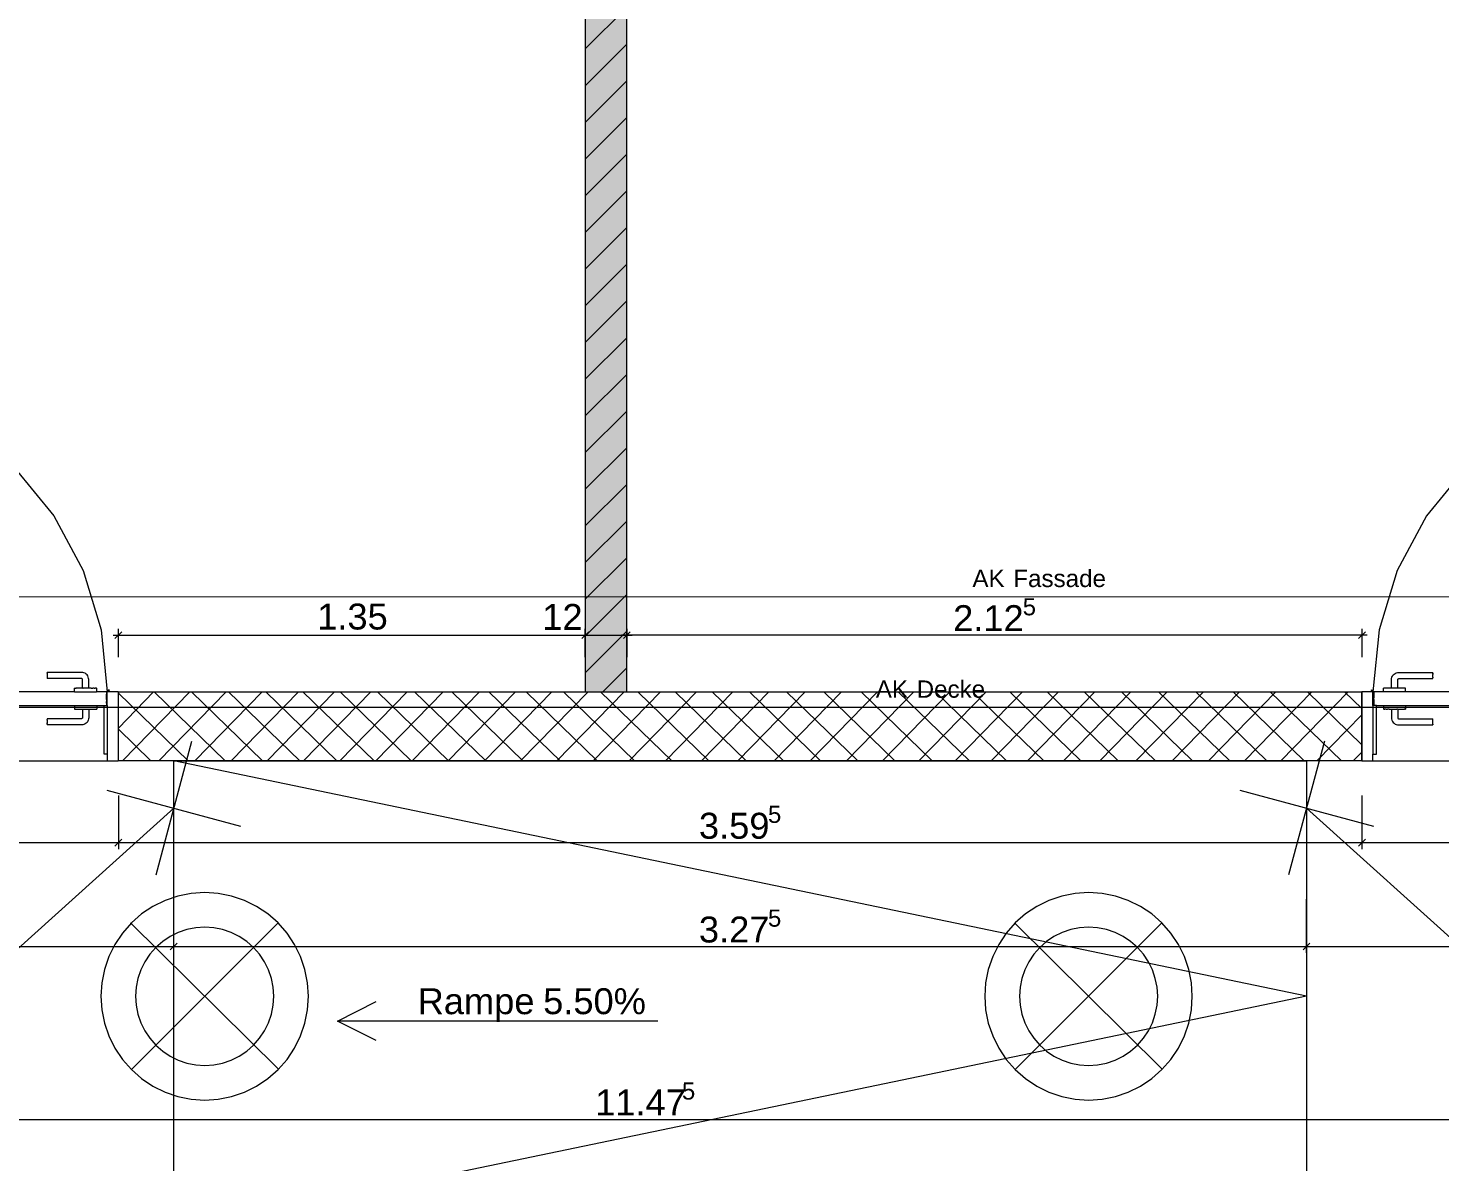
# Model space of a CAD drawing. Extents: x 0 to 1189, y 0 to 841.
# Drawn here: x 474.4 to 556, y 607.6 to 673.1 of the extents above; entities that cross this region are included whole.
import ezdxf
from ezdxf.lldxf.tags import DXFTag

# ---------------------------------------------------------------- set-up
doc = ezdxf.new("R2010")
doc.units = 0
doc.layers.get('0').update_dxf_attribs({"lineweight": 35})
for name, color, linetype, lineweight in [('211.5 Stahlbeton Kontur', 7, 'Continuous', 25), ('211.5 Stahlbeton Schraffur', 7, 'Continuous', 25), ('211.6 Mauerwerk Kontur', 7, 'Continuous', 25), ('255 Plangrafiken', 7, 'Continuous', 25), ('273.0 Innentüren', 7, 'Continuous', 25), ('Beleuchtung', 7, 'Continuous', 25), ('Bemassung', 7, 'Continuous', 25), ('Gebäude Kontur', 7, 'Continuous', 25), ('Hilfskörper', 7, 'Continuous', 25), ('Höhenkoten', 7, 'Continuous', 25)]:
    doc.layers.add(name, color=color, linetype=linetype, lineweight=lineweight)
doc.styles.get("Standard").update_dxf_attribs({"font": 'arial.ttf'})
tags = doc.linetypes.add('DASHED2', pattern=[9.525, 6.35, -3.175]).pattern_tags.tags
tags[6:7] = [DXFTag(74, 4), DXFTag(75, 0), DXFTag(340, '0'), DXFTag(46, 1.0), DXFTag(50, 0.0), DXFTag(44, 0.0), DXFTag(45, 0.0)]
tags[4:5] = [DXFTag(74, 4), DXFTag(75, 0), DXFTag(340, '0'), DXFTag(46, 1.0), DXFTag(50, 0.0), DXFTag(44, 0.0), DXFTag(45, 0.0)]
tags = doc.linetypes.add('Strichlin_lang', pattern=[0.5, 0.3, -0.2]).pattern_tags.tags
tags[6:7] = [DXFTag(74, 4), DXFTag(75, 0), DXFTag(340, '0'), DXFTag(46, 1.0), DXFTag(50, 0.0), DXFTag(44, 0.0), DXFTag(45, 0.0)]
tags[4:5] = [DXFTag(74, 4), DXFTag(75, 0), DXFTag(340, '0'), DXFTag(46, 1.0), DXFTag(50, 0.0), DXFTag(44, 0.0), DXFTag(45, 0.0)]
tags = doc.linetypes.add('Wipeout_Contour', pattern=[1, 0, -1]).pattern_tags.tags
tags[6:7] = [DXFTag(74, 4), DXFTag(75, 0), DXFTag(340, '0'), DXFTag(46, 1.0), DXFTag(50, 0.0), DXFTag(44, 0.0), DXFTag(45, 0.0)]
tags[4:5] = [DXFTag(74, 4), DXFTag(75, 0), DXFTag(340, '0'), DXFTag(46, 1.0), DXFTag(50, 0.0), DXFTag(44, 0.0), DXFTag(45, 0.0)]

# ---------------------------------------------------------------- blocks, each defined once
blk = doc.blocks.new('Referenz-A0SO6TOG06', base_point=(4.401, 96.704))
at = {"layer": '211.5 Stahlbeton Kontur', "color": 0, "lineweight": 18}
for p, q in [((479.643, 634.732), (551.542, 634.732)), ((479.643, 630.729), (479.643, 634.732)), ((551.542, 634.732), (551.542, 630.729)), ((551.542, 630.729), (479.643, 630.729))]:
    blk.add_line(p, q, dxfattribs=at)
at = {"layer": '211.5 Stahlbeton Schraffur', "color": 0, "lineweight": 13}
for p, q in [((479.643, 632.635), (481.684, 634.732)), ((483.676, 630.729), (479.643, 634.653)), ((479.883, 630.729), (483.777, 634.732)), ((485.827, 630.729), (481.714, 634.732)), ((481.975, 630.729), (485.869, 634.732)), ((487.978, 630.729), (483.865, 634.732)), ((484.068, 630.729), (487.962, 634.732)), ((490.129, 630.729), (486.016, 634.732)), ((486.161, 630.729), (490.055, 634.732)), ((492.28, 630.729), (488.167, 634.732)), ((488.254, 630.729), (492.148, 634.732)), ((494.431, 630.729), (490.318, 634.732)), ((490.347, 630.729), (494.241, 634.732)), ((492.44, 630.729), (496.334, 634.732)), ((496.582, 630.729), (492.469, 634.732)), ((494.532, 630.729), (498.426, 634.732)), ((498.733, 630.729), (494.62, 634.732)), ((496.625, 630.729), (500.519, 634.732)), ((500.884, 630.729), (496.771, 634.732)), ((498.718, 630.729), (502.612, 634.732)), ((503.035, 630.729), (498.922, 634.732)), ((500.811, 630.729), (504.705, 634.732)), ((505.186, 630.729), (501.073, 634.732)), ((502.904, 630.729), (506.798, 634.732)), ((507.337, 630.729), (503.224, 634.732)), ((504.997, 630.729), (508.891, 634.732)), ((509.488, 630.729), (505.375, 634.732)), ((507.089, 630.729), (510.983, 634.732)), ((511.639, 630.729), (507.526, 634.732)), ((509.182, 630.729), (513.076, 634.732)), ((513.79, 630.729), (509.677, 634.732)), ((511.275, 630.729), (515.169, 634.732)), ((515.941, 630.729), (511.828, 634.732)), ((513.368, 630.729), (517.262, 634.732)), ((518.092, 630.729), (513.979, 634.732)), ((515.461, 630.729), (519.355, 634.732)), ((520.243, 630.729), (516.13, 634.732)), ((517.554, 630.729), (521.448, 634.732)), ((522.394, 630.729), (518.281, 634.732)), ((519.646, 630.729), (523.54, 634.732)), ((524.545, 630.729), (520.432, 634.732)), ((521.739, 630.729), (525.633, 634.732)), ((526.696, 630.729), (522.583, 634.732)), ((523.832, 630.729), (527.726, 634.732)), ((528.847, 630.729), (524.734, 634.732)), ((525.925, 630.729), (529.819, 634.732)), ((530.998, 630.729), (526.885, 634.732)), ((528.018, 630.729), (531.912, 634.732)), ((533.149, 630.729), (529.036, 634.732)), ((530.111, 630.729), (534.005, 634.732)), ((535.3, 630.729), (531.187, 634.732)), ((532.203, 630.729), (536.097, 634.732)), ((537.451, 630.729), (533.338, 634.732)), ((534.296, 630.729), (538.19, 634.732)), ((539.602, 630.729), (535.489, 634.732)), ((536.389, 630.729), (540.283, 634.732)), ((541.753, 630.729), (537.64, 634.732)), ((538.482, 630.729), (542.376, 634.732)), ((543.904, 630.729), (539.791, 634.732)), ((540.575, 630.729), (544.469, 634.732)), ((546.055, 630.729), (541.942, 634.732)), ((542.668, 630.729), (546.561, 634.732)), ((548.206, 630.729), (544.093, 634.732)), ((544.76, 630.729), (548.654, 634.732)), ((550.357, 630.729), (546.244, 634.732)), ((546.853, 630.729), (550.747, 634.732)), ((551.542, 631.67), (548.395, 634.732)), ((551.542, 633.763), (550.546, 634.732)), ((548.946, 630.729), (551.542, 633.397)), ((481.525, 630.729), (479.643, 632.56)), ((551.039, 630.729), (551.542, 631.246))]:
    blk.add_line(p, q, dxfattribs=at)
at = {"layer": '211.6 Mauerwerk Kontur', "color": 0, "lineweight": 18}
for p, q in [((506.645, 728.431), (506.642, 634.731)), ((509.042, 634.731), (509.045, 728.431)), ((506.642, 634.731), (509.042, 634.731))]:
    blk.add_line(p, q, dxfattribs=at)
at = {"layer": '255 Plangrafiken', "color": 0, "linetype": 'Wipeout_Contour', "lineweight": 0, "ltscale": 30.10036}
for p, q in [((506.645, 728.431), (506.642, 634.731)), ((509.042, 634.731), (509.045, 728.431)), ((506.642, 634.731), (509.042, 634.731))]:
    blk.add_line(p, q, dxfattribs=at)
at = {"layer": '255 Plangrafiken', "color": 0, "lineweight": 13}
for p, q in [((506.643, 671.895), (509.043, 674.295)), ((506.643, 669.774), (509.043, 672.174)), ((506.643, 667.653), (509.043, 670.053)), ((506.643, 665.531), (509.043, 667.931)), ((506.643, 663.41), (509.043, 665.81)), ((506.643, 661.288), (509.043, 663.688)), ((506.643, 659.167), (509.043, 661.567)), ((506.643, 657.046), (509.043, 659.446)), ((506.642, 654.924), (509.043, 657.324)), ((506.642, 652.803), (509.042, 655.203)), ((506.642, 650.681), (509.042, 653.082)), ((506.642, 648.56), (509.042, 650.96)), ((506.642, 646.439), (509.042, 648.839)), ((506.642, 644.317), (509.042, 646.717)), ((506.642, 642.196), (509.042, 644.596)), ((506.642, 640.075), (509.042, 642.475)), ((506.642, 637.953), (509.042, 640.353)), ((506.642, 635.832), (509.042, 638.232)), ((507.662, 634.731), (509.042, 636.11))]:
    blk.add_line(p, q, dxfattribs=at)
at = {"layer": '255 Plangrafiken', "color": 7, "linetype": 'Wipeout_Contour', "lineweight": 0, "ltscale": 30.10036, "true_color": 0xffffff}
for points in [[(509.042, 634.731), (506.642, 634.731), (509.045, 728.431)], [(506.642, 634.731), (509.045, 728.431), (506.645, 728.431)], [(506.642, 634.731), (509.042, 634.731), (506.642, 634.731)]]:
    blk.add_solid(points, dxfattribs=at)
at = {"layer": '273.0 Innentüren', "color": 0, "lineweight": 13}
for p, q in [((473.636, 647.686), (475.915, 644.91)), ((557.548, 647.683), (555.27, 644.907)), ((475.915, 644.91), (477.608, 641.743)), ((555.27, 644.907), (553.577, 641.74)), ((477.608, 641.743), (478.65, 638.306)), ((553.577, 641.74), (552.534, 638.304)), ((478.65, 638.306), (479.002, 634.732)), ((552.534, 638.304), (552.182, 634.729)), ((477.52, 635.852), (475.532, 635.852)), ((475.532, 635.81), (475.532, 635.852)), ((475.532, 635.81), (475.532, 635.788)), ((475.532, 635.788), (475.532, 635.762)), ((477.585, 635.846), (477.52, 635.852)), ((477.656, 635.827), (477.585, 635.846)), ((477.722, 635.796), (477.656, 635.827)), ((477.782, 635.754), (477.722, 635.796)), ((553.401, 635.752), (553.462, 635.794)), ((553.462, 635.794), (553.528, 635.825)), ((553.528, 635.825), (553.599, 635.844)), ((553.599, 635.844), (553.664, 635.849)), ((553.664, 635.849), (555.652, 635.849)), ((555.652, 635.807), (555.652, 635.849)), ((555.652, 635.807), (555.652, 635.785)), ((555.652, 635.759), (555.652, 635.785)), ((475.532, 635.762), (475.532, 635.733)), ((475.532, 635.733), (475.532, 635.703)), ((475.532, 635.703), (475.532, 635.672)), ((475.532, 635.672), (475.532, 635.641)), ((475.532, 635.641), (475.532, 635.61)), ((475.532, 635.61), (475.532, 635.582)), ((475.532, 635.582), (475.532, 635.534)), ((475.532, 635.534), (475.532, 635.516)), ((475.532, 635.516), (475.532, 635.503)), ((475.532, 635.492), (475.532, 635.503)), ((477.504, 635.492), (475.532, 635.492)), ((477.522, 635.49), (477.504, 635.492)), ((477.532, 635.488), (477.522, 635.49)), ((477.542, 635.483), (477.532, 635.488)), ((477.55, 635.477), (477.542, 635.483)), ((477.557, 635.47), (477.55, 635.477)), ((477.563, 635.461), (477.557, 635.47)), ((477.568, 635.452), (477.563, 635.461)), ((477.57, 635.442), (477.568, 635.452)), ((477.572, 635.424), (477.57, 635.442)), ((477.572, 634.932), (477.572, 635.424)), ((477.834, 635.702), (477.782, 635.754)), ((477.876, 635.642), (477.834, 635.702)), ((477.907, 635.576), (477.876, 635.642)), ((477.926, 635.505), (477.907, 635.576)), ((477.932, 635.44), (477.926, 635.505)), ((477.932, 634.932), (477.932, 635.44)), ((553.252, 635.437), (553.258, 635.502)), ((553.252, 634.929), (553.252, 635.437)), ((553.258, 635.502), (553.277, 635.573)), ((553.277, 635.573), (553.308, 635.64)), ((553.308, 635.64), (553.35, 635.7)), ((553.35, 635.7), (553.401, 635.752)), ((553.612, 635.422), (553.613, 635.44)), ((553.612, 634.929), (553.612, 635.422)), ((553.613, 635.44), (553.616, 635.45)), ((553.616, 635.45), (553.621, 635.459)), ((553.621, 635.459), (553.626, 635.468)), ((553.626, 635.468), (553.634, 635.475)), ((553.634, 635.475), (553.642, 635.481)), ((553.642, 635.481), (553.652, 635.485)), ((553.652, 635.485), (553.662, 635.488)), ((553.662, 635.488), (553.68, 635.489)), ((553.68, 635.489), (555.652, 635.489)), ((555.652, 635.759), (555.652, 635.731)), ((555.652, 635.701), (555.652, 635.731)), ((555.652, 635.669), (555.652, 635.701)), ((555.652, 635.638), (555.652, 635.669)), ((555.652, 635.608), (555.652, 635.638)), ((555.652, 635.579), (555.652, 635.608)), ((555.652, 635.579), (555.652, 635.531)), ((555.652, 635.513), (555.652, 635.531)), ((555.652, 635.5), (555.652, 635.513)), ((555.652, 635.489), (555.652, 635.5)), ((477.112, 634.732), (461.482, 634.732)), ((477.112, 634.732), (477.112, 634.932)), ((477.112, 634.932), (477.122, 634.932)), ((477.112, 634.732), (477.122, 634.732)), ((477.15, 634.932), (477.122, 634.932)), ((477.122, 634.732), (477.15, 634.732)), ((477.15, 634.932), (477.198, 634.932)), ((477.15, 634.732), (477.198, 634.732)), ((477.262, 634.932), (477.198, 634.932)), ((477.198, 634.732), (477.262, 634.732)), ((477.34, 634.932), (477.262, 634.932)), ((477.262, 634.732), (477.34, 634.732)), ((477.432, 634.932), (477.34, 634.932)), ((477.34, 634.732), (477.432, 634.732)), ((477.533, 634.932), (477.432, 634.932)), ((477.432, 634.732), (477.533, 634.732)), ((477.572, 634.932), (477.533, 634.932)), ((477.533, 634.732), (477.641, 634.732)), ((477.575, 634.932), (477.572, 634.932)), ((477.583, 634.932), (477.575, 634.932)), ((477.583, 634.932), (477.614, 634.932)), ((477.636, 634.932), (477.614, 634.932)), ((477.641, 634.932), (477.636, 634.932)), ((477.662, 634.932), (477.641, 634.932)), ((477.641, 634.732), (477.752, 634.732)), ((477.69, 634.932), (477.662, 634.932)), ((477.721, 634.932), (477.69, 634.932)), ((477.752, 634.932), (477.721, 634.932)), ((477.783, 634.932), (477.752, 634.932)), ((477.752, 634.732), (477.863, 634.732)), ((477.813, 634.932), (477.783, 634.932)), ((477.842, 634.932), (477.813, 634.932)), ((477.863, 634.932), (477.842, 634.932)), ((477.868, 634.932), (477.863, 634.932)), ((477.863, 634.732), (477.971, 634.732)), ((477.89, 634.932), (477.868, 634.932)), ((477.908, 634.932), (477.89, 634.932)), ((477.932, 634.932), (477.908, 634.932)), ((477.971, 634.932), (477.932, 634.932)), ((478.072, 634.932), (477.971, 634.932)), ((477.971, 634.732), (478.072, 634.732)), ((478.072, 634.932), (478.163, 634.932)), ((478.072, 634.732), (478.163, 634.732)), ((478.242, 634.932), (478.163, 634.932)), ((478.163, 634.732), (478.242, 634.732)), ((478.242, 634.932), (478.306, 634.932)), ((478.242, 634.732), (478.306, 634.732)), ((478.353, 634.932), (478.306, 634.932)), ((478.306, 634.732), (478.353, 634.732)), ((478.382, 634.932), (478.353, 634.932)), ((478.353, 634.732), (478.382, 634.732)), ((478.382, 634.932), (478.392, 634.932)), ((478.392, 634.732), (478.382, 634.732)), ((478.392, 634.732), (478.392, 634.932)), ((478.952, 634.732), (478.392, 634.732)), ((478.986, 634.732), (478.952, 634.732)), ((478.952, 634.732), (478.952, 634.586)), ((478.952, 634.586), (478.972, 634.586)), ((478.952, 634.435), (478.952, 634.586)), ((478.952, 634.435), (478.972, 634.435)), ((478.952, 634.435), (478.952, 634.427)), ((478.952, 634.383), (478.952, 634.427)), ((478.952, 634.427), (478.972, 634.427)), ((478.952, 634.381), (478.952, 634.383)), ((478.952, 634.282), (478.952, 634.381)), ((478.952, 634.28), (478.952, 634.282)), ((478.952, 634.28), (478.952, 634.173)), ((478.952, 634.165), (478.952, 634.173)), ((478.972, 634.173), (478.952, 634.173)), ((478.952, 634.165), (478.972, 634.165)), ((478.952, 634.078), (478.952, 634.165)), ((478.972, 634.435), (478.972, 634.586)), ((478.972, 634.427), (478.972, 634.435)), ((478.972, 634.427), (478.982, 634.427)), ((478.972, 634.381), (478.972, 634.427)), ((478.972, 634.381), (478.972, 634.173)), ((478.972, 634.173), (478.972, 634.165)), ((478.982, 634.173), (478.972, 634.173)), ((478.972, 634.078), (478.972, 634.165)), ((478.982, 634.715), (478.986, 634.732)), ((478.982, 634.427), (478.982, 634.715)), ((478.982, 634.427), (478.982, 634.381)), ((478.982, 634.381), (478.982, 634.173)), ((478.982, 634.078), (478.982, 634.173)), ((478.986, 634.732), (478.999, 634.777)), ((479.002, 634.732), (478.986, 634.732)), ((478.999, 634.777), (479.045, 634.822)), ((479.018, 634.732), (479.002, 634.732)), ((479.002, 634.715), (479.002, 634.732)), ((479.002, 634.078), (479.002, 634.715)), ((479.026, 634.761), (479.018, 634.732)), ((479.642, 634.732), (479.018, 634.732)), ((479.026, 634.761), (479.061, 634.795)), ((479.076, 634.835), (479.045, 634.822)), ((479.061, 634.795), (479.092, 634.806)), ((479.076, 634.835), (479.109, 634.839)), ((479.109, 634.808), (479.092, 634.806)), ((479.109, 634.839), (479.109, 634.808)), ((479.642, 634.732), (479.64, 630.732)), ((551.542, 630.729), (551.542, 634.729)), ((552.166, 634.729), (551.542, 634.729)), ((552.075, 634.836), (552.075, 634.806)), ((552.108, 634.832), (552.075, 634.836)), ((552.075, 634.806), (552.092, 634.803)), ((552.122, 634.793), (552.092, 634.803)), ((552.108, 634.832), (552.138, 634.82)), ((552.157, 634.759), (552.122, 634.793)), ((552.185, 634.775), (552.138, 634.82)), ((552.157, 634.759), (552.166, 634.729)), ((552.182, 634.729), (552.166, 634.729)), ((552.182, 634.713), (552.182, 634.729)), ((552.182, 634.729), (552.197, 634.729)), ((552.182, 634.075), (552.182, 634.713)), ((552.197, 634.729), (552.185, 634.775)), ((552.202, 634.713), (552.197, 634.729)), ((552.197, 634.729), (552.232, 634.729)), ((552.202, 634.713), (552.202, 634.425)), ((552.212, 634.425), (552.202, 634.425)), ((552.202, 634.379), (552.202, 634.425)), ((552.202, 634.379), (552.202, 634.171)), ((552.202, 634.171), (552.212, 634.171)), ((552.202, 634.075), (552.202, 634.171)), ((552.232, 634.583), (552.212, 634.583)), ((552.212, 634.433), (552.212, 634.583)), ((552.232, 634.433), (552.212, 634.433)), ((552.212, 634.425), (552.212, 634.433)), ((552.232, 634.425), (552.212, 634.425)), ((552.212, 634.379), (552.212, 634.425)), ((552.212, 634.379), (552.212, 634.171)), ((552.212, 634.171), (552.212, 634.163)), ((552.212, 634.171), (552.232, 634.171)), ((552.232, 634.163), (552.212, 634.163)), ((552.212, 634.075), (552.212, 634.163)), ((552.792, 634.729), (552.232, 634.729)), ((552.232, 634.729), (552.232, 634.583)), ((552.232, 634.583), (552.232, 634.433)), ((552.232, 634.433), (552.232, 634.425)), ((552.232, 634.425), (552.232, 634.381)), ((552.232, 634.381), (552.232, 634.379)), ((552.232, 634.28), (552.232, 634.379)), ((552.232, 634.28), (552.232, 634.278)), ((552.232, 634.278), (552.232, 634.171)), ((552.232, 634.171), (552.232, 634.163)), ((552.232, 634.163), (552.232, 634.075)), ((552.802, 634.929), (552.792, 634.929)), ((552.792, 634.729), (552.792, 634.929)), ((552.802, 634.729), (552.792, 634.729)), ((552.83, 634.929), (552.802, 634.929)), ((552.83, 634.729), (552.802, 634.729)), ((552.878, 634.929), (552.83, 634.929)), ((552.878, 634.729), (552.83, 634.729)), ((552.942, 634.929), (552.878, 634.929)), ((552.942, 634.729), (552.878, 634.729)), ((553.02, 634.929), (552.942, 634.929)), ((553.02, 634.729), (552.942, 634.729)), ((553.112, 634.929), (553.02, 634.929)), ((553.112, 634.729), (553.02, 634.729)), ((553.213, 634.929), (553.112, 634.929)), ((553.213, 634.729), (553.112, 634.729)), ((553.252, 634.929), (553.213, 634.929)), ((553.321, 634.729), (553.213, 634.729)), ((553.276, 634.929), (553.252, 634.929)), ((553.294, 634.929), (553.276, 634.929)), ((553.316, 634.929), (553.294, 634.929)), ((553.321, 634.929), (553.316, 634.929)), ((553.342, 634.929), (553.321, 634.929)), ((553.432, 634.729), (553.321, 634.729)), ((553.37, 634.929), (553.342, 634.929)), ((553.401, 634.929), (553.37, 634.929)), ((553.432, 634.929), (553.401, 634.929)), ((553.463, 634.929), (553.432, 634.929)), ((553.543, 634.729), (553.432, 634.729)), ((553.493, 634.929), (553.463, 634.929)), ((553.522, 634.929), (553.493, 634.929)), ((553.543, 634.929), (553.522, 634.929)), ((553.548, 634.929), (553.543, 634.929)), ((553.651, 634.729), (553.543, 634.729)), ((553.57, 634.929), (553.548, 634.929)), ((553.601, 634.929), (553.57, 634.929)), ((553.609, 634.929), (553.601, 634.929)), ((553.612, 634.929), (553.609, 634.929)), ((553.651, 634.929), (553.612, 634.929)), ((553.752, 634.929), (553.651, 634.929)), ((553.752, 634.729), (553.651, 634.729)), ((553.843, 634.929), (553.752, 634.929)), ((553.843, 634.729), (553.752, 634.729)), ((553.922, 634.929), (553.843, 634.929)), ((553.922, 634.729), (553.843, 634.729)), ((553.986, 634.929), (553.922, 634.929)), ((553.986, 634.729), (553.922, 634.729)), ((554.033, 634.929), (553.986, 634.929)), ((554.033, 634.729), (553.986, 634.729)), ((554.062, 634.929), (554.033, 634.929)), ((554.062, 634.729), (554.033, 634.729)), ((554.072, 634.929), (554.062, 634.929)), ((554.072, 634.729), (554.062, 634.729)), ((554.072, 634.729), (554.072, 634.929)), ((569.702, 634.729), (554.072, 634.729)), ((460.882, 633.932), (477.112, 633.932)), ((477.112, 633.932), (477.122, 633.932)), ((477.112, 633.932), (477.112, 633.732)), ((477.112, 633.732), (477.122, 633.732)), ((477.122, 633.932), (477.15, 633.932)), ((477.122, 633.732), (477.15, 633.732)), ((477.15, 633.932), (477.198, 633.932)), ((477.15, 633.732), (477.198, 633.732)), ((477.198, 633.932), (477.262, 633.932)), ((477.198, 633.732), (477.262, 633.732)), ((477.262, 633.932), (477.34, 633.932)), ((477.262, 633.732), (477.34, 633.732)), ((477.34, 633.932), (477.432, 633.932)), ((477.34, 633.732), (477.432, 633.732)), ((477.432, 633.932), (477.533, 633.932)), ((477.432, 633.732), (477.533, 633.732)), ((477.533, 633.932), (477.641, 633.932)), ((477.533, 633.732), (477.572, 633.732)), ((477.572, 633.732), (477.572, 633.24)), ((477.572, 633.732), (477.575, 633.732)), ((477.575, 633.732), (477.583, 633.732)), ((477.583, 633.732), (477.614, 633.732)), ((477.614, 633.732), (477.636, 633.732)), ((477.636, 633.732), (477.641, 633.732)), ((477.641, 633.932), (477.752, 633.932)), ((477.641, 633.732), (477.662, 633.732)), ((477.662, 633.732), (477.69, 633.732)), ((477.69, 633.732), (477.721, 633.732)), ((477.721, 633.732), (477.752, 633.732)), ((477.752, 633.932), (477.863, 633.932)), ((477.752, 633.732), (477.783, 633.732)), ((477.783, 633.732), (477.813, 633.732)), ((477.813, 633.732), (477.842, 633.732)), ((477.842, 633.732), (477.863, 633.732)), ((477.863, 633.932), (477.971, 633.932)), ((477.863, 633.732), (477.868, 633.732)), ((477.868, 633.732), (477.89, 633.732)), ((477.89, 633.732), (477.908, 633.732)), ((477.908, 633.732), (477.932, 633.732)), ((477.932, 633.732), (477.932, 633.224)), ((477.932, 633.732), (477.971, 633.732)), ((477.971, 633.932), (478.072, 633.932)), ((477.971, 633.732), (478.072, 633.732)), ((478.072, 633.932), (478.163, 633.932)), ((478.072, 633.732), (478.163, 633.732)), ((478.163, 633.932), (478.242, 633.932)), ((478.163, 633.732), (478.242, 633.732)), ((478.242, 633.932), (478.306, 633.932)), ((478.242, 633.732), (478.306, 633.732)), ((478.306, 633.932), (478.353, 633.932)), ((478.306, 633.732), (478.353, 633.732)), ((478.353, 633.932), (478.382, 633.932)), ((478.353, 633.732), (478.382, 633.732)), ((478.382, 633.932), (478.392, 633.932)), ((478.382, 633.732), (478.392, 633.732)), ((478.392, 633.932), (478.802, 633.932)), ((478.392, 633.932), (478.392, 633.732)), ((478.802, 633.932), (478.802, 631.132)), ((478.802, 633.932), (478.952, 633.932)), ((478.952, 634.078), (478.972, 634.078)), ((478.952, 634.078), (478.952, 633.932)), ((479.002, 633.932), (478.952, 633.932)), ((479.002, 634.078), (478.982, 634.078)), ((479.002, 633.932), (479.002, 634.078)), ((479.002, 633.932), (479.002, 631.132)), ((552.182, 633.929), (552.182, 634.075)), ((552.182, 634.075), (552.202, 634.075)), ((552.232, 633.929), (552.182, 633.929)), ((552.182, 633.929), (552.182, 631.129)), ((552.232, 634.075), (552.212, 634.075)), ((552.232, 634.075), (552.232, 633.929)), ((552.382, 633.929), (552.232, 633.929)), ((552.382, 631.129), (552.382, 633.929)), ((552.382, 633.929), (552.792, 633.929)), ((552.792, 633.929), (552.802, 633.929)), ((552.792, 633.929), (552.792, 633.729)), ((552.802, 633.729), (552.792, 633.729)), ((552.802, 633.929), (552.83, 633.929)), ((552.802, 633.729), (552.83, 633.729)), ((552.83, 633.929), (552.878, 633.929)), ((552.83, 633.729), (552.878, 633.729)), ((552.878, 633.929), (552.942, 633.929)), ((552.942, 633.729), (552.878, 633.729)), ((552.942, 633.929), (553.02, 633.929)), ((552.942, 633.729), (553.02, 633.729)), ((553.02, 633.929), (553.112, 633.929)), ((553.112, 633.729), (553.02, 633.729)), ((553.112, 633.929), (553.213, 633.929)), ((553.112, 633.729), (553.213, 633.729)), ((553.213, 633.929), (553.321, 633.929)), ((553.213, 633.729), (553.252, 633.729)), ((553.252, 633.729), (553.252, 633.222)), ((553.252, 633.729), (553.276, 633.729)), ((553.276, 633.729), (553.294, 633.729)), ((553.294, 633.729), (553.316, 633.729)), ((553.316, 633.729), (553.321, 633.729)), ((553.321, 633.929), (553.432, 633.929)), ((553.321, 633.729), (553.342, 633.729)), ((553.342, 633.729), (553.37, 633.729)), ((553.37, 633.729), (553.401, 633.729)), ((553.401, 633.729), (553.432, 633.729)), ((553.432, 633.929), (553.543, 633.929)), ((553.432, 633.729), (553.463, 633.729)), ((553.463, 633.729), (553.493, 633.729)), ((553.493, 633.729), (553.522, 633.729)), ((553.522, 633.729), (553.543, 633.729)), ((553.543, 633.929), (553.651, 633.929)), ((553.543, 633.729), (553.548, 633.729)), ((553.548, 633.729), (553.57, 633.729)), ((553.601, 633.729), (553.57, 633.729)), ((553.601, 633.729), (553.609, 633.729)), ((553.609, 633.729), (553.612, 633.729)), ((553.612, 633.729), (553.651, 633.729)), ((553.612, 633.729), (553.612, 633.237)), ((553.651, 633.929), (553.752, 633.929)), ((553.651, 633.729), (553.752, 633.729)), ((553.752, 633.929), (553.843, 633.929)), ((553.752, 633.729), (553.843, 633.729)), ((553.843, 633.929), (553.922, 633.929)), ((553.843, 633.729), (553.922, 633.729)), ((553.922, 633.929), (553.986, 633.929)), ((553.922, 633.729), (553.986, 633.729)), ((553.986, 633.929), (554.033, 633.929)), ((554.033, 633.729), (553.986, 633.729)), ((554.033, 633.929), (554.062, 633.929)), ((554.033, 633.729), (554.062, 633.729)), ((554.062, 633.929), (554.072, 633.929)), ((554.072, 633.729), (554.062, 633.729)), ((554.072, 633.929), (554.072, 633.729)), ((554.072, 633.929), (570.302, 633.929)), ((477.504, 633.172), (475.532, 633.172)), ((475.532, 633.172), (475.532, 633.161)), ((475.532, 633.161), (475.532, 633.148)), ((475.532, 633.148), (475.532, 633.13)), ((475.532, 633.082), (475.532, 633.13)), ((475.532, 633.082), (475.532, 633.053)), ((475.532, 633.053), (475.532, 633.023)), ((475.532, 633.023), (475.532, 632.992)), ((475.532, 632.992), (475.532, 632.961)), ((475.532, 632.961), (475.532, 632.93)), ((475.532, 632.902), (475.532, 632.93)), ((475.532, 632.902), (475.532, 632.876)), ((475.532, 632.854), (475.532, 632.876)), ((475.532, 632.854), (475.532, 632.812)), ((477.52, 632.812), (475.532, 632.812)), ((477.522, 633.173), (477.504, 633.172)), ((477.585, 632.817), (477.52, 632.812)), ((477.532, 633.176), (477.522, 633.173)), ((477.541, 633.18), (477.532, 633.176)), ((477.55, 633.186), (477.541, 633.18)), ((477.557, 633.194), (477.55, 633.186)), ((477.563, 633.202), (477.557, 633.194)), ((477.568, 633.211), (477.563, 633.202)), ((477.57, 633.221), (477.568, 633.211)), ((477.572, 633.24), (477.57, 633.221)), ((477.656, 632.836), (477.585, 632.817)), ((477.722, 632.867), (477.656, 632.836)), ((477.782, 632.909), (477.722, 632.867)), ((477.834, 632.961), (477.782, 632.909)), ((477.876, 633.021), (477.834, 632.961)), ((477.907, 633.088), (477.876, 633.021)), ((477.926, 633.159), (477.907, 633.088)), ((477.932, 633.224), (477.926, 633.159)), ((553.252, 633.222), (553.258, 633.156)), ((553.258, 633.156), (553.276, 633.086)), ((553.276, 633.086), (553.307, 633.019)), ((553.307, 633.019), (553.35, 632.959)), ((553.35, 632.959), (553.401, 632.907)), ((553.401, 632.907), (553.461, 632.865)), ((553.461, 632.865), (553.528, 632.834)), ((553.528, 632.834), (553.599, 632.815)), ((553.599, 632.815), (553.664, 632.809)), ((553.612, 633.237), (553.613, 633.219)), ((553.613, 633.219), (553.616, 633.209)), ((553.616, 633.209), (553.62, 633.2)), ((553.62, 633.2), (553.626, 633.191)), ((553.626, 633.191), (553.634, 633.184)), ((553.634, 633.184), (553.642, 633.178)), ((553.642, 633.178), (553.652, 633.174)), ((553.652, 633.174), (553.662, 633.171)), ((553.662, 633.171), (553.68, 633.169)), ((553.664, 632.809), (555.652, 632.809)), ((553.68, 633.169), (555.652, 633.169)), ((555.652, 633.169), (555.652, 633.159)), ((555.652, 633.145), (555.652, 633.159)), ((555.652, 633.127), (555.652, 633.145)), ((555.652, 633.079), (555.652, 633.127)), ((555.652, 633.051), (555.652, 633.079)), ((555.652, 633.021), (555.652, 633.051)), ((555.652, 632.989), (555.652, 633.021)), ((555.652, 632.958), (555.652, 632.989)), ((555.652, 632.928), (555.652, 632.958)), ((555.652, 632.899), (555.652, 632.928)), ((555.652, 632.874), (555.652, 632.899)), ((555.652, 632.851), (555.652, 632.874)), ((555.652, 632.851), (555.652, 632.809)), ((478.802, 631.132), (479.002, 631.132)), ((479.002, 631.132), (479.002, 630.732)), ((552.182, 631.129), (552.382, 631.129)), ((552.182, 630.729), (552.182, 631.129)), ((479.002, 630.732), (479.64, 630.732)), ((479.64, 630.732), (479.642, 630.732)), ((551.542, 630.729), (552.182, 630.729))]:
    blk.add_line(p, q, dxfattribs=at)
at = {"layer": 'Beleuchtung', "color": 0, "lineweight": 13}
for p, q in [((483.086, 622.92), (482.343, 622.668)), ((483.856, 623.073), (483.086, 622.92)), ((484.639, 623.124), (483.856, 623.073)), ((485.422, 623.073), (484.639, 623.124)), ((486.192, 622.92), (485.422, 623.073)), ((486.935, 622.668), (486.192, 622.92)), ((534.186, 622.92), (533.443, 622.668)), ((534.956, 623.073), (534.186, 622.92)), ((535.739, 623.124), (534.956, 623.073)), ((536.522, 623.073), (535.739, 623.124)), ((537.292, 622.92), (536.522, 623.073)), ((538.035, 622.668), (537.292, 622.92)), ((481.639, 622.32), (480.986, 621.884)), ((482.343, 622.668), (481.639, 622.32)), ((487.639, 622.32), (486.935, 622.668)), ((488.291, 621.884), (487.639, 622.32)), ((532.739, 622.32), (532.086, 621.884)), ((533.443, 622.668), (532.739, 622.32)), ((538.739, 622.32), (538.035, 622.668)), ((539.391, 621.884), (538.739, 622.32)), ((480.396, 621.367), (479.879, 620.777)), ((480.351, 621.363), (488.885, 612.927)), ((488.885, 612.927), (480.351, 621.363)), ((480.986, 621.884), (480.396, 621.367)), ((488.88, 621.368), (480.397, 612.881)), ((480.397, 612.881), (488.88, 621.368)), ((484.117, 621.086), (483.605, 620.984)), ((484.639, 621.12), (484.117, 621.086)), ((485.16, 621.086), (484.639, 621.12)), ((485.673, 620.984), (485.16, 621.086)), ((488.881, 621.367), (488.291, 621.884)), ((489.399, 620.777), (488.881, 621.367)), ((531.496, 621.367), (530.979, 620.777)), ((531.451, 621.363), (539.985, 612.927)), ((539.985, 612.927), (531.451, 621.363)), ((532.086, 621.884), (531.496, 621.367)), ((539.98, 621.368), (531.497, 612.881)), ((531.497, 612.881), (539.98, 621.368)), ((535.217, 621.086), (534.705, 620.984)), ((535.739, 621.12), (535.217, 621.086)), ((536.26, 621.086), (535.739, 621.12)), ((536.773, 620.984), (536.26, 621.086)), ((539.981, 621.367), (539.391, 621.884)), ((540.499, 620.777), (539.981, 621.367)), ((479.879, 620.777), (479.443, 620.124)), ((482.206, 620.295), (481.813, 619.95)), ((482.641, 620.585), (482.206, 620.295)), ((483.11, 620.816), (482.641, 620.585)), ((483.605, 620.984), (483.11, 620.816)), ((486.168, 620.816), (485.673, 620.984)), ((486.637, 620.585), (486.168, 620.816)), ((487.071, 620.295), (486.637, 620.585)), ((487.464, 619.95), (487.071, 620.295)), ((489.835, 620.124), (489.399, 620.777)), ((530.979, 620.777), (530.543, 620.124)), ((533.306, 620.295), (532.913, 619.95)), ((533.741, 620.585), (533.306, 620.295)), ((534.21, 620.816), (533.741, 620.585)), ((534.705, 620.984), (534.21, 620.816)), ((537.268, 620.816), (536.773, 620.984)), ((537.737, 620.585), (537.268, 620.816)), ((538.171, 620.295), (537.737, 620.585)), ((538.564, 619.95), (538.171, 620.295)), ((540.935, 620.124), (540.499, 620.777)), ((479.443, 620.124), (479.096, 619.42)), ((481.469, 619.557), (481.178, 619.122)), ((481.813, 619.95), (481.469, 619.557)), ((487.809, 619.557), (487.464, 619.95)), ((488.099, 619.122), (487.809, 619.557)), ((490.182, 619.42), (489.835, 620.124)), ((530.543, 620.124), (530.196, 619.42)), ((532.569, 619.557), (532.278, 619.122)), ((532.913, 619.95), (532.569, 619.557)), ((538.909, 619.557), (538.564, 619.95)), ((539.199, 619.122), (538.909, 619.557)), ((541.282, 619.42), (540.935, 620.124)), ((478.843, 618.677), (478.69, 617.908)), ((479.096, 619.42), (478.843, 618.677)), ((480.947, 618.654), (480.779, 618.159)), ((481.178, 619.122), (480.947, 618.654)), ((488.331, 618.654), (488.099, 619.122)), ((488.499, 618.159), (488.331, 618.654)), ((490.434, 618.677), (490.182, 619.42)), ((490.587, 617.908), (490.434, 618.677)), ((529.943, 618.677), (529.79, 617.908)), ((530.196, 619.42), (529.943, 618.677)), ((532.047, 618.654), (531.879, 618.159)), ((532.278, 619.122), (532.047, 618.654)), ((539.431, 618.654), (539.199, 619.122)), ((539.599, 618.159), (539.431, 618.654)), ((541.534, 618.677), (541.282, 619.42)), ((541.687, 617.908), (541.534, 618.677)), ((478.69, 617.908), (478.639, 617.124)), ((480.779, 618.159), (480.677, 617.646)), ((488.601, 617.646), (488.499, 618.159)), ((490.639, 617.124), (490.587, 617.908)), ((529.79, 617.908), (529.739, 617.124)), ((531.879, 618.159), (531.777, 617.646)), ((539.701, 617.646), (539.599, 618.159)), ((541.739, 617.124), (541.687, 617.908)), ((478.639, 617.124), (478.69, 616.341)), ((480.677, 617.646), (480.643, 617.125)), ((480.643, 617.125), (480.677, 616.603)), ((488.635, 617.125), (488.601, 617.646)), ((488.601, 616.603), (488.635, 617.125)), ((490.587, 616.341), (490.639, 617.124)), ((529.739, 617.124), (529.79, 616.341)), ((531.777, 617.646), (531.743, 617.125)), ((531.743, 617.125), (531.777, 616.603)), ((539.735, 617.125), (539.701, 617.646)), ((539.701, 616.603), (539.735, 617.125)), ((541.687, 616.341), (541.739, 617.124)), ((478.69, 616.341), (478.843, 615.571)), ((480.677, 616.603), (480.779, 616.09)), ((488.499, 616.09), (488.601, 616.603)), ((490.434, 615.571), (490.587, 616.341)), ((529.79, 616.341), (529.943, 615.571)), ((531.777, 616.603), (531.879, 616.09)), ((539.599, 616.09), (539.701, 616.603)), ((541.534, 615.571), (541.687, 616.341)), ((478.843, 615.571), (479.096, 614.828)), ((480.779, 616.09), (480.947, 615.595)), ((480.947, 615.595), (481.178, 615.127)), ((488.099, 615.127), (488.331, 615.595)), ((488.331, 615.595), (488.499, 616.09)), ((490.182, 614.828), (490.434, 615.571)), ((529.943, 615.571), (530.196, 614.828)), ((531.879, 616.09), (532.047, 615.595)), ((532.047, 615.595), (532.278, 615.127)), ((539.199, 615.127), (539.431, 615.595)), ((539.431, 615.595), (539.599, 616.09)), ((541.282, 614.828), (541.534, 615.571)), ((479.096, 614.828), (479.443, 614.124)), ((481.178, 615.127), (481.469, 614.692)), ((481.469, 614.692), (481.813, 614.299)), ((487.464, 614.299), (487.809, 614.692)), ((487.809, 614.692), (488.099, 615.127)), ((489.835, 614.124), (490.182, 614.828)), ((530.196, 614.828), (530.543, 614.124)), ((532.278, 615.127), (532.569, 614.692)), ((532.569, 614.692), (532.913, 614.299)), ((538.564, 614.299), (538.909, 614.692)), ((538.909, 614.692), (539.199, 615.127)), ((540.935, 614.124), (541.282, 614.828)), ((479.443, 614.124), (479.879, 613.472)), ((481.813, 614.299), (482.206, 613.954)), ((482.206, 613.954), (482.641, 613.664)), ((486.637, 613.664), (487.071, 613.954)), ((487.071, 613.954), (487.464, 614.299)), ((489.399, 613.472), (489.835, 614.124)), ((530.543, 614.124), (530.979, 613.472)), ((532.913, 614.299), (533.306, 613.954)), ((533.306, 613.954), (533.741, 613.664)), ((537.737, 613.664), (538.171, 613.954)), ((538.171, 613.954), (538.564, 614.299)), ((540.499, 613.472), (540.935, 614.124)), ((479.879, 613.472), (480.396, 612.882)), ((482.641, 613.664), (483.11, 613.433)), ((483.11, 613.433), (483.605, 613.265)), ((483.605, 613.265), (484.117, 613.163)), ((484.117, 613.163), (484.639, 613.129)), ((484.639, 613.129), (485.16, 613.163)), ((485.16, 613.163), (485.673, 613.265)), ((485.673, 613.265), (486.168, 613.433)), ((486.168, 613.433), (486.637, 613.664)), ((488.881, 612.882), (489.399, 613.472)), ((530.979, 613.472), (531.496, 612.882)), ((533.741, 613.664), (534.21, 613.433)), ((534.21, 613.433), (534.705, 613.265)), ((534.705, 613.265), (535.217, 613.163)), ((535.217, 613.163), (535.739, 613.129)), ((535.739, 613.129), (536.26, 613.163)), ((536.26, 613.163), (536.773, 613.265)), ((536.773, 613.265), (537.268, 613.433)), ((537.268, 613.433), (537.737, 613.664)), ((539.981, 612.882), (540.499, 613.472)), ((480.396, 612.882), (480.986, 612.364)), ((480.986, 612.364), (481.639, 611.928)), ((487.639, 611.928), (488.291, 612.364)), ((488.291, 612.364), (488.881, 612.882)), ((531.496, 612.882), (532.086, 612.364)), ((532.086, 612.364), (532.739, 611.928)), ((538.739, 611.928), (539.391, 612.364)), ((539.391, 612.364), (539.981, 612.882)), ((481.639, 611.928), (482.343, 611.581)), ((482.343, 611.581), (483.086, 611.329)), ((483.086, 611.329), (483.856, 611.176)), ((485.422, 611.176), (486.192, 611.329)), ((486.192, 611.329), (486.935, 611.581)), ((486.935, 611.581), (487.639, 611.928)), ((532.739, 611.928), (533.443, 611.581)), ((533.443, 611.581), (534.186, 611.329)), ((534.186, 611.329), (534.956, 611.176)), ((536.522, 611.176), (537.292, 611.329)), ((537.292, 611.329), (538.035, 611.581)), ((538.035, 611.581), (538.739, 611.928)), ((483.856, 611.176), (484.639, 611.124)), ((484.639, 611.124), (485.422, 611.176)), ((534.956, 611.176), (535.739, 611.124)), ((535.739, 611.124), (536.522, 611.176))]:
    blk.add_line(p, q, dxfattribs=at)
at = {"layer": 'Bemassung', "color": 0, "lineweight": 13}
for p, q in [((479.643, 636.732), (479.643, 638.376)), ((506.642, 636.732), (506.642, 638.376)), ((506.642, 636.731), (506.642, 638.376)), ((509.042, 638.376), (509.042, 636.731)), ((509.042, 636.731), (509.042, 638.376)), ((551.542, 638.376), (551.542, 636.729)), ((479.343, 638.001), (479.643, 638.001)), ((479.843, 638.201), (479.443, 637.801)), ((479.643, 638.001), (506.642, 638.001)), ((506.342, 638.001), (506.642, 638.001)), ((506.442, 637.801), (506.842, 638.201)), ((506.842, 638.201), (506.442, 637.801)), ((506.642, 638.001), (506.942, 638.001)), ((506.642, 638.001), (509.042, 638.001)), ((509.042, 638.001), (508.742, 638.001)), ((509.242, 638.201), (508.842, 637.801)), ((508.842, 637.801), (509.242, 638.201)), ((551.542, 638.001), (509.042, 638.001)), ((509.042, 638.001), (509.342, 638.001)), ((551.342, 637.801), (551.742, 638.201)), ((551.842, 638.001), (551.542, 638.001)), ((479.643, 628.729), (479.643, 625.626)), ((479.643, 628.729), (479.643, 625.626)), ((551.542, 628.729), (551.542, 625.626)), ((551.542, 628.729), (551.542, 625.626)), ((479.643, 626.001), (460.04, 626.001)), ((479.643, 626.001), (479.343, 626.001)), ((479.843, 626.201), (479.443, 625.801)), ((479.443, 625.801), (479.843, 626.201)), ((551.542, 626.001), (479.643, 626.001)), ((479.943, 626.001), (479.643, 626.001)), ((551.542, 626.001), (551.242, 626.001)), ((551.342, 625.801), (551.742, 626.201)), ((551.742, 626.201), (551.342, 625.801)), ((551.842, 626.001), (551.542, 626.001)), ((571.142, 626.001), (551.542, 626.001)), ((482.842, 619.626), (482.842, 622.738)), ((482.842, 619.626), (482.842, 622.738)), ((548.341, 619.626), (548.341, 622.738)), ((548.341, 619.626), (548.341, 622.738)), ((273.942, 620.001), (482.842, 620.001)), ((482.542, 620.001), (482.842, 620.001)), ((482.642, 619.801), (483.042, 620.201)), ((483.042, 620.201), (482.642, 619.801)), ((482.842, 620.001), (483.142, 620.001)), ((482.842, 620.001), (548.341, 620.001)), ((548.041, 620.001), (548.341, 620.001)), ((548.141, 619.801), (548.541, 620.201)), ((548.541, 620.201), (548.141, 619.801)), ((548.341, 620.001), (548.641, 620.001)), ((548.341, 620.001), (805.642, 620.001)), ((395.341, 610.001), (624.837, 610.001))]:
    blk.add_line(p, q, dxfattribs=at)
at = {"layer": 'Gebäude Kontur', "color": 0, "linetype": 'Strichlin_lang', "lineweight": 13, "ltscale": 0.13}
for p, q in [((406.743, 640.233), (613.443, 640.227)), ((400.344, 633.834), (619.843, 633.834))]:
    blk.add_line(p, q, dxfattribs=at)
at = {"layer": 'Hilfskörper', "color": 0, "linetype": 'DASHED2', "lineweight": 13, "ltscale": 0.13}
for p, q in [((460.682, 630.732), (479.002, 630.732)), ((552.182, 630.729), (570.502, 630.729))]:
    blk.add_line(p, q, dxfattribs=at)
at = {"layer": 'Hilfskörper', "color": 0, "lineweight": 13}
for p, q in [((548.341, 617.13), (482.842, 630.732)), ((482.842, 630.732), (548.341, 630.732)), ((482.842, 603.53), (482.842, 630.732)), ((548.341, 630.732), (548.341, 603.53)), ((548.341, 617.13), (482.841, 603.532))]:
    blk.add_line(p, q, dxfattribs=at)
at = {"layer": 'Höhenkoten', "color": 0, "lineweight": 13}
for p, q in [((483.877, 631.862), (481.806, 624.135)), ((549.377, 631.865), (547.306, 624.137)), ((478.978, 629.034), (486.705, 626.963)), ((544.478, 629.036), (552.205, 626.966)), ((482.842, 627.999), (468.953, 615.488)), ((548.342, 628.001), (562.234, 615.474)), ((492.305, 615.688), (494.555, 616.813)), ((494.555, 614.563), (492.305, 615.688)), ((510.83, 615.688), (492.305, 615.688))]:
    blk.add_line(p, q, dxfattribs=at)
at = {"layer": 'Bemassung', "color": 0, "linetype": 'Continuous', "lineweight": 13, "ltscale": 0.13, "attachment_point": 1}
for s, insert, char_height in [('{\\fArial;1.35}', (491.141, 639.829), 1.5), ('{\\fArial;5}', (531.933, 640.141), 0.99), ('{\\fArial;12}', (504.154, 639.805), 1.5), ('{\\fArial;2.12}', (527.912, 639.736), 1.5), ('{\\fArial;3.59}', (513.213, 627.733), 1.5), ('{\\fArial;5}', (517.204, 628.138), 0.99), ('{\\fArial;5}', (517.203, 622.138), 0.99), ('{\\fArial;3.27}', (513.212, 621.733), 1.5), ('{\\fArial;5}', (512.229, 612.141), 0.99), ('{\\fArial;11.47}', (507.214, 611.736), 1.5)]:
    blk.add_mtext(s, dxfattribs=dict(at, insert=insert, char_height=char_height))
at = {"layer": 'Gebäude Kontur', "color": 0, "lineweight": 13, "char_height": 1, "attachment_point": 1}
for s, insert in [('{\\fArial;AK}', (529.024, 641.784)), ('{\\fArial;Fassade}', (531.388, 641.784)), ('{\\fArial;AK}', (523.437, 635.385)), ('{\\fArial;Decke}', (525.798, 635.385))]:
    blk.add_mtext(s, dxfattribs=dict(at, insert=insert))
at = {"layer": 'Höhenkoten', "color": 0, "lineweight": 13, "char_height": 1.5, "attachment_point": 1}
for s, insert in [('{\\fArial;Rampe}', (496.949, 617.589)), ('{\\fArial;5.50%}', (504.206, 617.589))]:
    blk.add_mtext(s, dxfattribs=dict(at, insert=insert))

msp = doc.modelspace()

# ---------------------------------------------------------------- block references
at = {"color": 8, "lineweight": 25, "ltscale": 0.25, "true_color": 0x808080}
msp.add_blockref('Referenz-A0SO6TOG06', (4.401, 96.704), dxfattribs=at)

doc.saveas('drawing.dxf')
